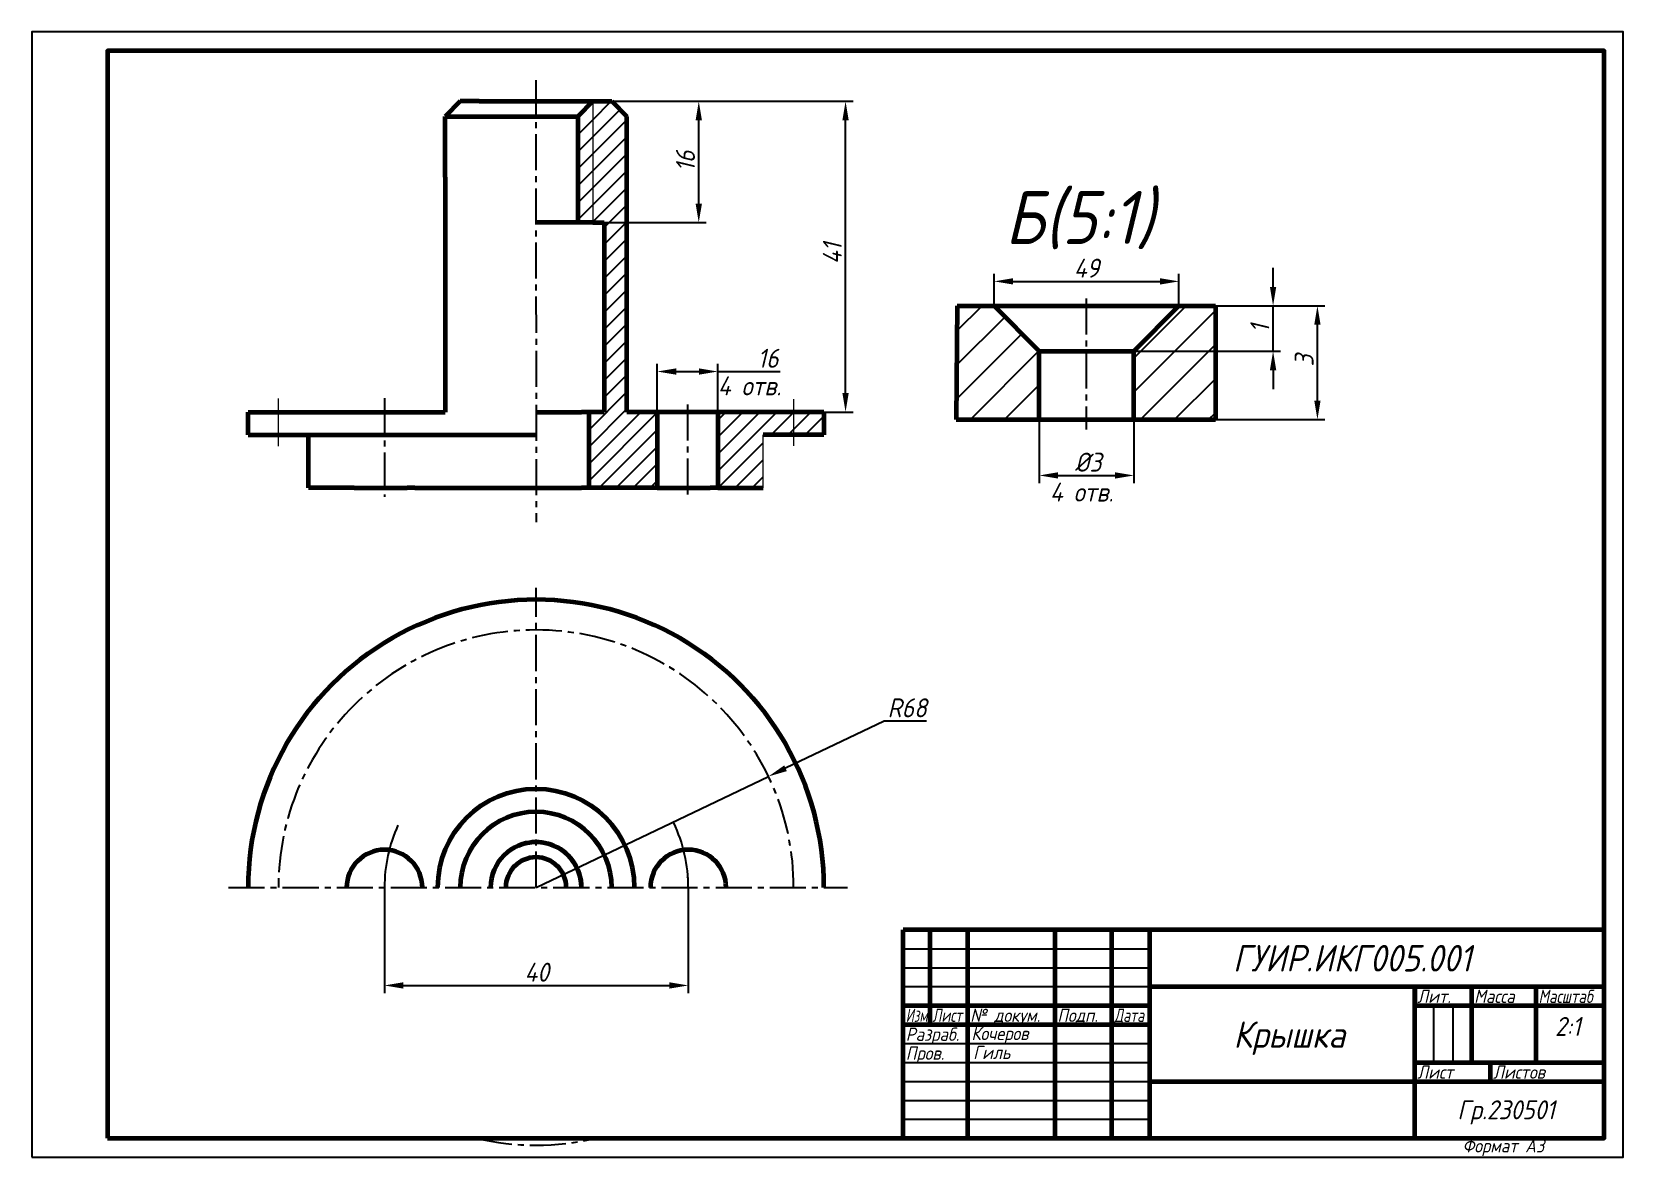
# Model space of a CAD drawing. Header units: millimetres. Extents: x 0 to 420, y 0 to 297.
import ezdxf

# ---------------------------------------------------------------- set-up
doc = ezdxf.new("R2010")
doc.units = ezdxf.units.MM
doc.header["$LTSCALE"] = 0.5
doc.linetypes.add('CENTER2', pattern=[28.575, 19.05, -3.175, 3.175, -3.175])
doc.linetypes.add('осевая2', pattern=[28.575, 19.05, -3.175, 3.175, -3.175])
doc.layers.get('0').update_dxf_attribs({"lineweight": 60})
doc.layers.get('Defpoints').update_dxf_attribs({"color": 5})
doc.layers.add('1-оси', color=1, linetype='осевая2')
doc.layers.add('3-размеры', color=6, linetype='Continuous')
doc.layers.add('2-штриховка', color=7, linetype='Continuous', true_color=0x00c7c7)
doc.layers.add('4-текст', color=7, linetype='Continuous', true_color=0x00ad00)
doc.styles.get("Standard").update_dxf_attribs({"font": 'isocpeui.ttf', "width": 0.9})
doc.dimstyles.new('Standart', dxfattribs={"dimtxt": 5, "dimasz": 5, "dimexe": 2, "dimexo": 0, "dimgap": 1, "dimtad": 1, "dimtoh": 1, "dimdec": 0, "dimtxsty": 'Standard', "dimcen": 2.5, "dimadec": 0, "dimazin": 0, "dimtfac": 1, "dimtdec": 0, "dimtmove": 0, "dimatfit": 3, "dimldrblk": 'DOTSMALL', "dimfxl": 1, "dimarcsym": 0})

# ---------------------------------------------------------------- blocks, each defined once
blk = doc.blocks.new('*D24')
at = {"layer": '3-размеры', "color": 0, "lineweight": -2, "transparency": 16777216}
for p, q in [((93.07, 71.14), (93.07, 43.32)), ((173.26, 71.14), (173.26, 43.32)), ((98.07, 45.32), (168.26, 45.32))]:
    blk.add_line(p, q, dxfattribs=at)
at = {"layer": '3-размеры', "color": 0, "transparency": 16777216}
for points in [[(98.07, 46.16), (98.07, 44.49), (93.07, 45.32)], [(168.26, 46.16), (168.26, 44.49), (173.26, 45.32)]]:
    blk.add_solid(points, dxfattribs=at)
at = {"layer": 'Defpoints', "color": 0, "transparency": 16777216}
for p in [(93.07, 71.14), (173.26, 71.14), (173.26, 45.32)]:
    blk.add_point(p, dxfattribs=at)
at = {"layer": '3-размеры', "color": 0, "transparency": 16777216, "insert": (133.26, 48.82), "char_height": 5, "attachment_point": 5}
blk.add_mtext('40', dxfattribs=at)
blk = doc.blocks.new('_DotSmall')
at = {"color": 0, "linetype": 'ByBlock', "const_width": 0.5}
blk.add_lwpolyline([(-0.0625, 0, 1), (0.0625, 0, 1)], format="xyb", close=True, dxfattribs=at)
blk = doc.blocks.new('*D25')
at = {"layer": '3-размеры', "color": 0, "lineweight": -2, "transparency": 16777216}
for p, q in [((224.95, 115.09), (198.93, 102.64)), ((236.13, 115.09), (224.95, 115.09)), ((133.07, 71.14), (194.42, 100.48))]:
    blk.add_line(p, q, dxfattribs=at)
at = {"layer": '3-размеры', "color": 0, "transparency": 16777216}
blk.add_solid([(198.57, 103.39), (199.29, 101.89), (194.42, 100.48)], dxfattribs=at)
at = {"layer": 'Defpoints', "color": 0, "transparency": 16777216}
for p in [(194.42, 100.48), (133.07, 71.14)]:
    blk.add_point(p, dxfattribs=at)
at = {"layer": '3-размеры', "color": 0, "transparency": 16777216, "insert": (231.04, 118.59), "char_height": 5, "attachment_point": 5}
blk.add_mtext('R68', dxfattribs=at)
blk = doc.blocks.new('*D26')
at = {"layer": '3-размеры', "color": 0, "lineweight": -2, "transparency": 16777216}
for p, q in [((265.87, 194.69), (265.87, 177.92)), ((290.87, 194.69), (290.87, 177.92)), ((270.87, 179.92), (285.87, 179.92))]:
    blk.add_line(p, q, dxfattribs=at)
at = {"layer": '3-размеры', "color": 0, "transparency": 16777216}
for points in [[(270.87, 180.76), (270.87, 179.09), (265.87, 179.92)], [(285.87, 180.76), (285.87, 179.09), (290.87, 179.92)]]:
    blk.add_solid(points, dxfattribs=at)
at = {"layer": 'Defpoints', "color": 0, "transparency": 16777216}
for p in [(265.87, 194.69), (290.87, 194.69), (290.87, 179.92)]:
    blk.add_point(p, dxfattribs=at)
at = {"layer": '3-размеры', "color": 0, "transparency": 16777216, "insert": (278.8, 183.42), "char_height": 5, "attachment_point": 5}
blk.add_mtext('%%C3', dxfattribs=at)
blk = doc.blocks.new('*D27')
at = {"layer": '3-размеры', "color": 0, "lineweight": -2, "transparency": 16777216}
for p, q in [((312.37, 224.69), (341.3, 224.69)), ((339.3, 199.69), (339.3, 219.69)), ((312.37, 194.69), (341.3, 194.69))]:
    blk.add_line(p, q, dxfattribs=at)
at = {"layer": '3-размеры', "color": 0, "transparency": 16777216}
for points in [[(338.47, 219.69), (340.14, 219.69), (339.3, 224.69)], [(338.47, 199.69), (340.14, 199.69), (339.3, 194.69)]]:
    blk.add_solid(points, dxfattribs=at)
at = {"layer": 'Defpoints', "color": 0, "transparency": 16777216}
for p in [(312.37, 224.69), (339.3, 224.69), (312.37, 194.69)]:
    blk.add_point(p, dxfattribs=at)
at = {"layer": '3-размеры', "color": 0, "transparency": 16777216, "insert": (335.8, 210.27), "char_height": 5, "attachment_point": 5, "rotation": 90}
blk.add_mtext('3', dxfattribs=at)
blk = doc.blocks.new('*D28')
at = {"layer": '3-размеры', "color": 0, "lineweight": -2, "transparency": 16777216}
for p, q in [((327.6, 229.69), (327.6, 234.69)), ((312.37, 224.69), (329.6, 224.69)), ((327.6, 212.69), (327.6, 224.69)), ((290.87, 212.69), (329.6, 212.69)), ((327.6, 207.69), (327.6, 202.69))]:
    blk.add_line(p, q, dxfattribs=at)
at = {"layer": '3-размеры', "color": 0, "transparency": 16777216}
for points in [[(326.77, 229.69), (328.44, 229.69), (327.6, 224.69)], [(326.77, 207.69), (328.44, 207.69), (327.6, 212.69)]]:
    blk.add_solid(points, dxfattribs=at)
at = {"layer": 'Defpoints', "color": 0, "transparency": 16777216}
for p in [(312.37, 224.69), (327.6, 224.69), (290.87, 212.69)]:
    blk.add_point(p, dxfattribs=at)
at = {"layer": '3-размеры', "color": 0, "transparency": 16777216, "insert": (324.1, 218.69), "char_height": 5, "attachment_point": 5, "rotation": 90}
blk.add_mtext('1', dxfattribs=at)
blk = doc.blocks.new('*D29')
at = {"layer": '3-размеры', "color": 0, "lineweight": -2, "transparency": 16777216}
for p, q in [((253.98, 224.69), (253.98, 233.14)), ((258.98, 231.14), (297.77, 231.14)), ((302.77, 224.69), (302.77, 233.14))]:
    blk.add_line(p, q, dxfattribs=at)
at = {"layer": '3-размеры', "color": 0, "transparency": 16777216}
for points in [[(258.98, 231.97), (258.98, 230.31), (253.98, 231.14)], [(297.77, 231.97), (297.77, 230.31), (302.77, 231.14)]]:
    blk.add_solid(points, dxfattribs=at)
at = {"layer": 'Defpoints', "color": 0, "transparency": 16777216}
for p in [(302.77, 231.14), (253.98, 224.69), (302.77, 224.69)]:
    blk.add_point(p, dxfattribs=at)
at = {"layer": '3-размеры', "color": 0, "transparency": 16777216, "insert": (278.37, 234.64), "char_height": 5, "attachment_point": 5}
blk.add_mtext('49', dxfattribs=at)
blk = doc.blocks.new('*D30')
at = {"layer": '3-размеры', "color": 0, "lineweight": -2, "transparency": 16777216}
for p, q in [((153.06, 278.66), (178.02, 278.66)), ((176.02, 251.66), (176.02, 273.66)), ((151.06, 246.66), (178.02, 246.66))]:
    blk.add_line(p, q, dxfattribs=at)
at = {"layer": '3-размеры', "color": 0, "transparency": 16777216}
for points in [[(175.19, 273.66), (176.86, 273.66), (176.02, 278.66)], [(175.19, 251.66), (176.86, 251.66), (176.02, 246.66)]]:
    blk.add_solid(points, dxfattribs=at)
at = {"layer": 'Defpoints', "color": 0, "transparency": 16777216}
for p in [(153.06, 278.66), (176.02, 278.66), (151.06, 246.66)]:
    blk.add_point(p, dxfattribs=at)
at = {"layer": '3-размеры', "color": 0, "transparency": 16777216, "insert": (172.52, 262.87), "char_height": 5, "attachment_point": 5, "rotation": 90}
blk.add_mtext('16', dxfattribs=at)
blk = doc.blocks.new('*D31')
at = {"layer": '3-размеры', "color": 0, "lineweight": -2, "transparency": 16777216}
for p, q in [((157.06, 278.66), (216.77, 278.66)), ((214.77, 201.66), (214.77, 273.66)), ((209.09, 196.66), (216.77, 196.66))]:
    blk.add_line(p, q, dxfattribs=at)
at = {"layer": '3-размеры', "color": 0, "transparency": 16777216}
for points in [[(213.93, 273.66), (215.6, 273.66), (214.77, 278.66)], [(213.93, 201.66), (215.6, 201.66), (214.77, 196.66)]]:
    blk.add_solid(points, dxfattribs=at)
at = {"layer": 'Defpoints', "color": 0, "transparency": 16777216}
for p in [(157.06, 278.66), (214.77, 278.66), (209.09, 196.66)]:
    blk.add_point(p, dxfattribs=at)
at = {"layer": '3-размеры', "color": 0, "transparency": 16777216, "insert": (211.27, 238.51), "char_height": 5, "attachment_point": 5, "rotation": 90}
blk.add_mtext('41', dxfattribs=at)
blk = doc.blocks.new('*D36')
at = {"layer": '3-размеры', "color": 0, "lineweight": -2, "transparency": 16777216}
for p, q in [((165.06, 196.66), (165.06, 209.35)), ((170.06, 207.35), (176.06, 207.35)), ((181.06, 196.66), (181.06, 209.35)), ((181.06, 207.35), (197.51, 207.35))]:
    blk.add_line(p, q, dxfattribs=at)
at = {"layer": '3-размеры', "color": 0, "transparency": 16777216}
for points in [[(170.06, 208.18), (170.06, 206.51), (165.06, 207.35)], [(176.06, 208.18), (176.06, 206.51), (181.06, 207.35)]]:
    blk.add_solid(points, dxfattribs=at)
at = {"layer": 'Defpoints', "color": 0, "transparency": 16777216}
for p in [(181.06, 207.35), (165.06, 196.66), (181.06, 196.66)]:
    blk.add_point(p, dxfattribs=at)
at = {"layer": '3-размеры', "color": 0, "transparency": 16777216, "insert": (194.3, 210.85), "char_height": 5, "attachment_point": 5}
blk.add_mtext('16', dxfattribs=at)

msp = doc.modelspace()

# ---------------------------------------------------------------- hatches: boundary and pattern name
at = {"lineweight": -3}
h = msp.add_hatch(dxfattribs=at)
h.set_pattern_fill('ANSI31', scale=0.8, angle=90, style=0)
h.set_pattern_definition([(135, (-155.3968, -53.903), (-1.796051, -1.796051), [])])
edge = h.paths.add_edge_path()
edge.add_arc((133.26, 71.14), 40, 0.0021, 8.6208)
edge.add_arc((173.07, 71.14), 6, 92.5081, 94.3012)
edge.add_arc((133.07, 71.14), 40, 0, 8.6024, ccw=False)
edge.add_line((173.07, 71.14), (173.26, 71.14))
at = {"layer": '2-штриховка'}
h = msp.add_hatch(dxfattribs=at)
h.set_pattern_fill('ANSI31', color=256)
h.paths.add_polyline_path([(148.06, 278.66), (144.13, 274.68), (144.13, 246.66), (148.06, 246.66)])
h = msp.add_hatch(dxfattribs=at)
h.set_pattern_fill('ANSI31', color=256)
h.paths.add_polyline_path([(157.06, 274.66), (153.06, 278.66), (148.06, 278.66), (148.06, 246.66), (151.06, 246.66), (151.06, 196.66), (147.06, 196.66), (147.06, 176.66), (165.06, 176.66), (165.06, 196.66), (157.06, 196.66), (157.06, 258.66)])
h = msp.add_hatch(dxfattribs=at)
h.set_pattern_fill('ANSI31', color=256, scale=2)
h.set_pattern_definition([(45, (-438.701, -285.183), (-4.49013, 4.49013), [])])
h.paths.add_polyline_path([(253.98, 224.69), (244.2, 224.69), (243.96, 194.69), (265.87, 194.69), (265.87, 212.69)])
h.paths.add_polyline_path([(312.37, 224.69), (302.77, 224.69), (290.87, 212.69), (290.87, 194.69), (304.94, 194.69), (312.37, 194.69)])
h = msp.add_hatch(dxfattribs=at)
h.set_pattern_fill('ANSI31', color=256)
h.paths.add_polyline_path([(193.06, 190.66), (209.06, 190.66), (209.06, 196.66), (181.06, 196.66), (181.06, 176.66), (193.06, 176.66)])

# ---------------------------------------------------------------- linework, layer by layer
at = {"color": 7, "lineweight": 60, "ltscale": 0.3}
for p, q in [((113.06, 278.66), (109.06, 274.66)), ((118.06, 278.66), (113.06, 278.66)), ((148.06, 278.66), (153.06, 278.66)), ((153.06, 278.66), (157.06, 274.66)), ((109.06, 258.66), (109.06, 274.66)), ((157.06, 196.66), (157.06, 274.66)), ((109.06, 258.66), (109.06, 196.66)), ((148.06, 246.66), (151.06, 246.66)), ((151.06, 246.66), (151.06, 196.66)), ((244.2, 224.69), (312.37, 224.69)), ((265.87, 212.69), (253.98, 224.69)), ((290.87, 212.69), (302.77, 224.69)), ((265.87, 194.69), (265.87, 212.69)), ((265.87, 212.69), (290.87, 212.69)), ((290.87, 194.69), (290.87, 212.69)), ((57.06, 196.66), (101.06, 196.66)), ((57.06, 190.66), (57.06, 196.66)), ((101.06, 196.66), (109.06, 196.66)), ((133.07, 196.66), (145.06, 196.66)), ((151.06, 196.66), (145.06, 196.66)), ((147.06, 176.66), (147.06, 196.66)), ((167.06, 196.66), (157.06, 196.66)), ((165.06, 196.66), (165.06, 176.66)), ((209.06, 196.66), (167.06, 196.66)), ((181.06, 196.66), (181.06, 176.66)), ((209.06, 196.66), (209.06, 190.66)), ((243.96, 194.69), (304.94, 194.69)), ((57.06, 190.66), (133.07, 190.66)), ((209.06, 190.66), (193.06, 190.66)), ((85.06, 176.66), (73.06, 176.66)), ((85.06, 176.66), (99.06, 176.66)), ((101.06, 176.66), (99.06, 176.66)), ((101.06, 176.66), (145.06, 176.66)), ((165.06, 176.66), (145.06, 176.66)), ((165.06, 176.66), (179.06, 176.66)), ((181.06, 176.66), (179.06, 176.66)), ((181.06, 176.66), (193.06, 176.66))]:
    msp.add_line(p, q, dxfattribs=at)
for p, q in [((118.06, 278.66), (148.06, 278.66)), ((148.06, 278.66), (144.13, 274.68)), ((109.06, 274.66), (144.13, 274.66)), ((144.13, 274.68), (144.13, 246.66)), ((148.06, 246.66), (132.99, 246.66)), ((244.2, 224.69), (243.96, 194.69)), ((312.37, 224.69), (312.37, 194.69)), ((304.94, 194.69), (312.37, 194.69)), ((73.06, 176.66), (73.06, 190.53)), ((365, 45), (365, 40))]:
    msp.add_line(p, q)
at = {"lineweight": 15}
for p, q in [((148.06, 278.66), (148.06, 246.66)), ((65.07, 187.67), (65.07, 200.26)), ((201.08, 187.71), (201.08, 200.01))]:
    msp.add_line(p, q, dxfattribs=at)
at = {"color": 7}
for p, q in [((157.06, 196.66), (157.06, 258.66)), ((133.07, 71.14), (133.07, 71.14)), ((133.07, 71.14), (133.07, 71.14)), ((133.07, 71.14), (133.07, 71.14)), ((133.07, 71.14), (133.07, 71.14))]:
    msp.add_line(p, q, dxfattribs=at)
at = {"color": 7, "lineweight": 0}
msp.add_line((193.06, 176.66), (193.06, 190.66), dxfattribs=at)
at = {"lineweight": 60}
for p, q in [((415, 60), (230, 60)), ((230, 5), (230, 60)), ((237, 60), (237, 35)), ((247, 5), (247, 60)), ((270, 60), (270, 5)), ((285, 5), (285, 60)), ((295, 60), (295, 5)), ((295, 45), (415, 45)), ((365, 5), (365, 45)), ((380, 45), (380, 25)), ((397, 25), (397, 45)), ((230, 40), (295, 40)), ((365, 40), (415, 40)), ((230, 35), (295, 35)), ((365, 25), (415, 25)), ((385, 20), (385, 25)), ((295, 20), (415, 20))]:
    msp.add_line(p, q, dxfattribs=at)
at = {"lineweight": -3}
for p, q in [((230, 55), (295, 55)), ((230, 50), (295, 50)), ((230, 45), (295, 45)), ((370, 25), (370, 40)), ((375, 40), (375, 25)), ((230, 30), (295, 30)), ((230, 25), (295, 25)), ((230, 20), (295, 20)), ((230, 15), (295, 15)), ((230, 10), (295, 10))]:
    msp.add_line(p, q, dxfattribs=at)
at = {"lineweight": 60}
msp.add_lwpolyline([(20, 5), (415, 5), (415, 292), (20, 292)], close=True, dxfattribs=at)
at = {"color": 7, "lineweight": 60}
for centre, radius, start, end in [((133.07, 71.14), 76, 359.9972, 180.0028), ((133.07, 71.14), 26, 0, 180), ((133.07, 71.14), 20, 0, 180), ((93.07, 71.14), 10, 0, 180), ((133.07, 71.14), 12, 0, 131.8103), ((133.07, 71.14), 8, 0, 180)]:
    msp.add_arc(centre, radius, start, end, dxfattribs=at)
at = {"color": 7, "linetype": 'Continuous', "lineweight": -3, "ltscale": 0.6}
for centre, start, end in [((133.26, 71.14), 0.0021, 25.3333), ((133.07, 71.14), 155.6365, 180)]:
    msp.add_arc(centre, 40, start, end, dxfattribs=at)
msp.add_arc((133.07, 71.14), 12, 0, 180)
at = {"color": 7, "lineweight": 60, "ltscale": 0.3}
msp.add_arc((173.26, 71.14), 10, 0.0171, 179.9829, dxfattribs=at)
at = {"color": 7, "linetype": 'CENTER2', "lineweight": -3, "ltscale": 0.6}
msp.add_arc((136.28, 71.14), 71.21, 179.1928, 180, dxfattribs=at)
at = {"layer": '1-оси'}
for p, q in [((133.06, 284.27), (133.07, 167.57)), ((278.27, 226.65), (278.27, 192.03)), ((93.06, 200.28), (93.06, 174.24)), ((173.06, 198.67), (173.06, 174.16)), ((133.07, 71.14), (133.07, 150.24)), ((51.9, 71.14), (215.24, 71.14))]:
    msp.add_line(p, q, dxfattribs=at)
for start, end in [(0, 180), (179.1548, 180), (256.5575, 283.4425), (256.5563, 283.4437)]:
    msp.add_arc((133.07, 71.14), 68, start, end, dxfattribs=at)
at = {"layer": 'Defpoints'}
msp.add_lwpolyline([(0, 0), (420, 0), (420, 297), (0, 297)], close=True, dxfattribs=at)

# ---------------------------------------------------------------- texts
at = {"color": 7, "lineweight": -3, "width": 0.9}
msp.add_text('Б(5:1)', height=14, dxfattribs=at).set_placement((256.85, 241))
at = {"lineweight": -3, "width": 0.9}
msp.add_text('Формат А3', height=3.5, dxfattribs=at).set_placement((377.6, 1.25))
at = {"layer": '3-размеры', "width": 0.9}
for p in [(181.06, 201.06), (268.72, 173.03)]:
    msp.add_text('4 отв.', height=5, dxfattribs=at).set_placement(p)
at = {"layer": '4-текст', "width": 0.9}
for s, height, p in [('ГУИР.ИКГ005.001', 7, (317, 49)), ('Кочеров', 3.5, (247.98, 30.89)), ('Крышка', 7, (317.15, 28.86)), ('2:1', 5, (402, 32)), ('Гиль', 3.5, (248.46, 25.89)), ('Гр.230501', 5, (376.22, 10))]:
    msp.add_text(s, height=height, dxfattribs=at).set_placement(p)
at = {"layer": '4-текст', "lineweight": -3}
for s, width, p in [('Лит.', 0.9, (365.67, 40.7)), ('Масса', 0.9, (380.67, 40.7)), ('Масштаб', 0.8, (397.67, 40.7)), ('Изм.', 0.7, (230.67, 35.7)), ('Лист', 0.75, (237.67, 35.7)), ('№ докум.', 0.9, (247.67, 35.7)), ('Подп.', 0.9, (270.67, 35.7)), ('Дата', 0.75, (285.67, 35.7)), ('Разраб.', 0.9, (230.67, 30.7)), ('Пров.', 0.9, (230.67, 25.7)), ('Лист', 0.9, (365.67, 20.7)), ('Листов', 0.9, (385.67, 20.7))]:
    msp.add_text(s, height=3.5, dxfattribs=dict(at, width=width)).set_placement(p)

# ---------------------------------------------------------------- dimensions: what is measured, and where the dimension line sits
at = {"layer": '3-размеры'}
for base, p1, p2, text, picture, middle in [((176.02, 278.66), (151.06, 246.66), (153.06, 278.66), '16', '*D30', (176.02, 262.87)), ((214.77, 278.66), (209.09, 196.66), (157.06, 278.66), '41', '*D31', (214.77, 238.51)), ((327.6, 224.69), (290.87, 212.69), (312.37, 224.69), '1', '*D28', (327.6, 218.69)), ((339.3, 224.69), (312.37, 194.69), (312.37, 224.69), '3', '*D27', (339.3, 210.27))]:
    dim = msp.add_linear_dim(base=base, p1=p1, p2=p2, angle=90, text=text, dimstyle='Standart', dxfattribs=at)
    dim.commit()
    dim.dimension.update_dxf_attribs({"geometry": picture, "text_midpoint": middle, "dimtype": 160})
for base, p1, p2, picture, middle in [((302.77, 231.14), (253.98, 224.69), (302.77, 224.69), '*D29', (278.37, 231.14)), ((181.06, 207.35), (165.06, 196.66), (181.06, 196.66), '*D36', (194.3, 207.35))]:
    dim = msp.add_linear_dim(base=base, p1=p1, p2=p2, dimstyle='Standart', dxfattribs=at)
    dim.commit()
    dim.dimension.update_dxf_attribs({"geometry": picture, "text_midpoint": middle, "dimtype": 160})
for base, p1, p2, text, picture, middle in [((290.87, 179.92), (265.87, 194.69), (290.87, 194.69), '%%C3', '*D26', (278.8, 179.92)), ((173.26, 45.32), (93.07, 71.14), (173.26, 71.14), '40', '*D24', (133.26, 45.32))]:
    dim = msp.add_linear_dim(base=base, p1=p1, p2=p2, text=text, dimstyle='Standart', dxfattribs=at)
    dim.commit()
    dim.dimension.update_dxf_attribs({"geometry": picture, "text_midpoint": middle, "dimtype": 160})
dim = msp.add_radius_dim(center=(133.07, 71.14), mpoint=(194.42, 100.48), dimstyle='Standart', dxfattribs=at)
dim.commit()
dim.dimension.update_dxf_attribs({"geometry": '*D25', "text_midpoint": (231.04, 115.09), "dimtype": 164})

doc.saveas('drawing.dxf')
